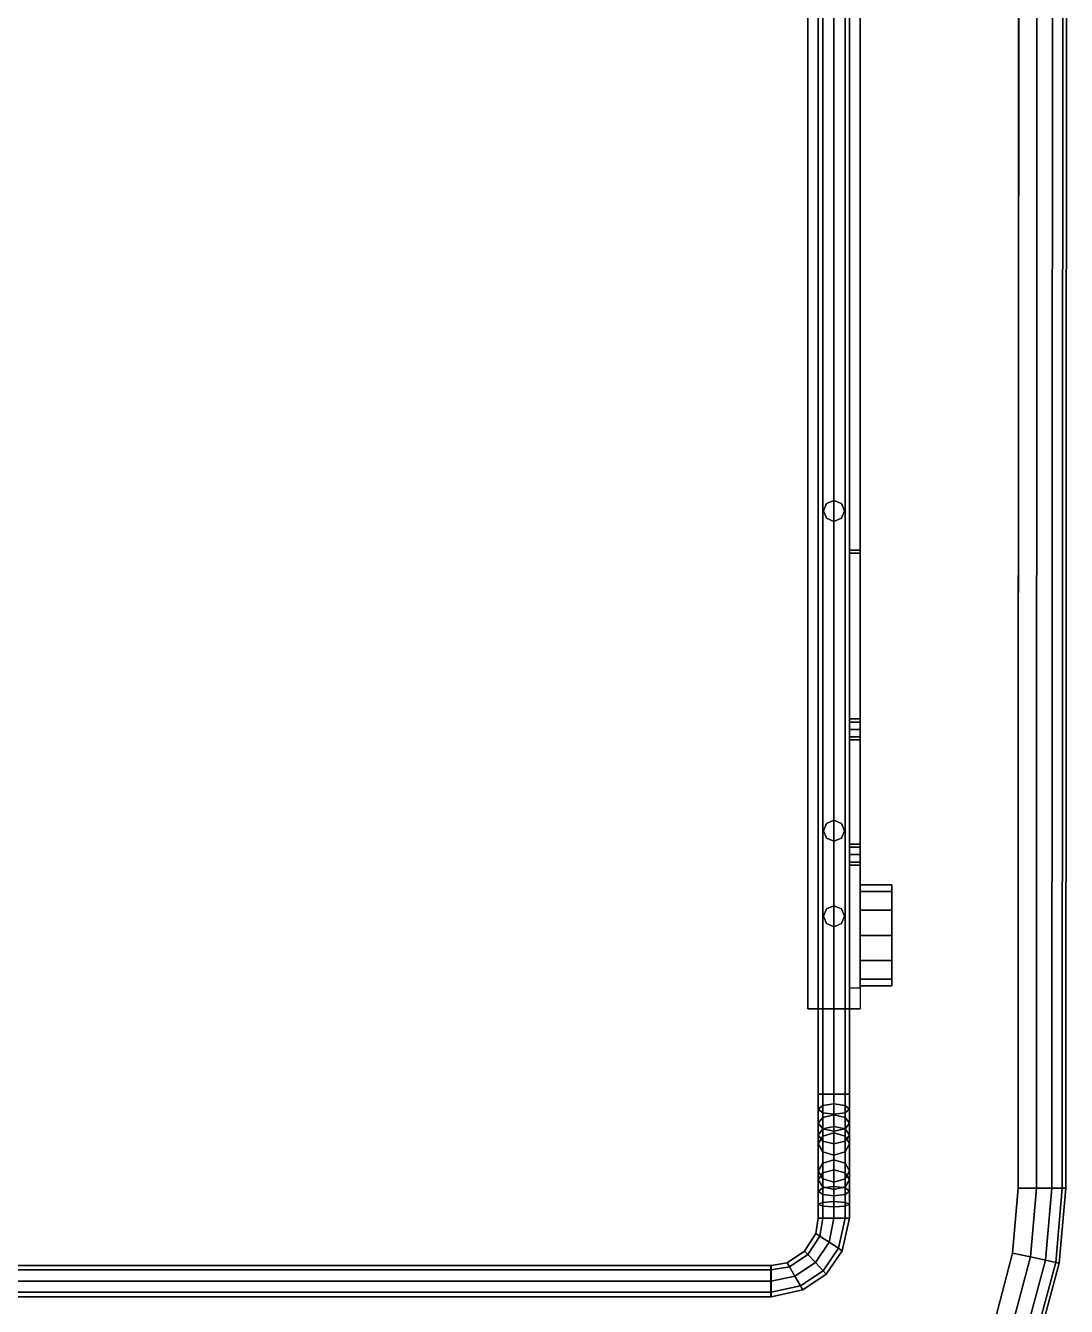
# Model space of a CAD drawing. Extents: x 0 to 341, y -1007 to 0.
# Drawn here: x 170.4 to 335.5, y -836.7 to -633.6 of the extents above; entities that cross this region are included whole.
import ezdxf

# ---------------------------------------------------------------- set-up
doc = ezdxf.new("R2010")
doc.units = 0
doc.layers.add('ACESSORIO_ABERTO', color=253, linetype='CONTINUOUS')
doc.layers.add('TABUA_ABERTO', color=7, linetype='CONTINUOUS')

msp = doc.modelspace()

# ---------------------------------------------------------------- linework, layer by layer
at = {"layer": 'ACESSORIO_ABERTO'}
for points in [[(294.4713, -475.1375, 5), (294.4713, -475.1375, 6.664), (294.4713, -789.535, 6.664), (294.4713, -789.535, 5)], [(301.1273, -475.1375, 21.64), (301.1273, -786.2069, 21.64), (302.7914, -786.2069, 21.64), (302.7914, -475.1375, 21.64)], [(296.1273, -573.5215, 21.42455), (296.1273, -803.0898, 21.42455), (296.8595, -803.0804, 19.65681), (296.8595, -573.512, 19.65681)], [(296.8595, -573.531, 23.1923), (296.8595, -803.0992, 23.1923), (296.1273, -803.0898, 21.42455), (296.1273, -573.5215, 21.42455)], [(296.8595, -573.512, 19.65681), (296.8595, -803.0804, 19.65681), (298.6273, -803.0764, 18.92459), (298.6273, -573.508, 18.92459)], [(298.6273, -573.535, 23.92452), (298.6273, -803.1033, 23.92452), (296.8595, -803.0992, 23.1923), (296.8595, -573.531, 23.1923)], [(298.6273, -573.508, 18.92459), (298.6273, -803.0764, 18.92459), (300.3951, -803.0804, 19.65681), (300.3951, -573.512, 19.65681)], [(300.3951, -573.531, 23.1923), (300.3951, -803.0992, 23.1923), (298.6273, -803.1033, 23.92452), (298.6273, -573.535, 23.92452)], [(300.3951, -573.512, 19.65681), (300.3951, -803.0804, 19.65681), (301.1273, -803.0898, 21.42455), (301.1273, -573.5215, 21.42455)], [(301.1273, -573.5215, 21.42455), (301.1273, -803.0898, 21.42455), (300.3951, -803.0992, 23.1923), (300.3951, -573.531, 23.1923)], [(302.7914, -717.2991, 14.08615), (301.1273, -717.2991, 14.08615), (301.1273, -582.4757, 14.57352), (302.7914, -582.4757, 14.57352)], [(302.7914, -582.4757, 11.24552), (301.1273, -582.4757, 11.24552), (301.1273, -717.2991, 11.7329), (302.7914, -717.2991, 11.7329)], [(298.6313, -708.8992, 6.664), (298.6313, -708.8992, 5), (297.4547, -709.3867, 5), (297.4547, -709.3867, 6.664)], [(299.808, -709.3867, 6.664), (299.808, -709.3867, 5), (298.6313, -708.8992, 5), (298.6313, -708.8992, 6.664)], [(297.4547, -709.3867, 6.664), (297.4547, -709.3867, 5), (296.9673, -710.5633, 5), (296.9673, -710.5633, 6.664)], [(296.9673, -710.5633, 6.664), (296.9673, -710.5633, 5), (297.4547, -711.74, 5), (297.4547, -711.74, 6.664)], [(300.2953, -710.5633, 6.664), (300.2953, -710.5633, 5), (299.808, -709.3867, 5), (299.808, -709.3867, 6.664)], [(299.808, -711.74, 6.664), (299.808, -711.74, 5), (300.2953, -710.5633, 5), (300.2953, -710.5633, 6.664)], [(297.4547, -711.74, 6.664), (297.4547, -711.74, 5), (298.6313, -712.2275, 5), (298.6313, -712.2275, 6.664)], [(298.6313, -712.2275, 6.664), (298.6313, -712.2275, 5), (299.808, -711.74, 5), (299.808, -711.74, 6.664)], [(302.7914, -716.8116, 12.90952), (301.1273, -716.8116, 12.90952), (301.1273, -717.2991, 14.08615), (302.7914, -717.2991, 14.08615)], [(302.7914, -717.2991, 11.7329), (301.1273, -717.2991, 11.7329), (301.1273, -716.8116, 12.90952), (302.7914, -716.8116, 12.90952)], [(302.7914, -743.5681, 12.90952), (301.1273, -743.5681, 12.90952), (301.1273, -744.0555, 14.08615), (302.7914, -744.0555, 14.08615)], [(302.7914, -744.0555, 11.7329), (301.1273, -744.0555, 11.7329), (301.1273, -743.5681, 12.90952), (302.7914, -743.5681, 12.90952)], [(302.7914, -744.0555, 14.08615), (301.1273, -744.0555, 14.08615), (301.1273, -745.2322, 14.57352), (302.7914, -745.2322, 14.57352)], [(302.7914, -745.2322, 11.24552), (301.1273, -745.2322, 11.24552), (301.1273, -744.0555, 11.7329), (302.7914, -744.0555, 11.7329)], [(302.7914, -746.4087, 11.7329), (301.1273, -746.4087, 11.7329), (301.1273, -745.2322, 11.24552), (302.7914, -745.2322, 11.24552)], [(302.7914, -745.2322, 14.57352), (301.1273, -745.2322, 14.57352), (301.1273, -746.4087, 14.08615), (302.7914, -746.4087, 14.08615)], [(302.7914, -746.8961, 12.90952), (301.1273, -746.8961, 12.90952), (301.1273, -746.4087, 11.7329), (302.7914, -746.4087, 11.7329)], [(302.7914, -746.4087, 14.08615), (301.1273, -746.4087, 14.08615), (301.1273, -746.8961, 12.90952), (302.7914, -746.8961, 12.90952)], [(298.6313, -759.6392, 6.664), (298.6313, -759.6392, 5), (297.4547, -760.1266, 5), (297.4547, -760.1266, 6.664)], [(299.808, -760.1266, 6.664), (299.808, -760.1266, 5), (298.6313, -759.6392, 5), (298.6313, -759.6392, 6.664)], [(297.4547, -760.1266, 6.664), (297.4547, -760.1266, 5), (296.9673, -761.3032, 5), (296.9673, -761.3032, 6.664)], [(296.9673, -761.3032, 6.664), (296.9673, -761.3032, 5), (297.4547, -762.4799, 5), (297.4547, -762.4799, 6.664)], [(300.2953, -761.3032, 6.664), (300.2953, -761.3032, 5), (299.808, -760.1266, 5), (299.808, -760.1266, 6.664)], [(299.808, -762.4799, 6.664), (299.808, -762.4799, 5), (300.2953, -761.3032, 5), (300.2953, -761.3032, 6.664)], [(297.4547, -762.4799, 6.664), (297.4547, -762.4799, 5), (298.6313, -762.9673, 5), (298.6313, -762.9673, 6.664)], [(298.6313, -762.9673, 6.664), (298.6313, -762.9673, 5), (299.808, -762.4799, 5), (299.808, -762.4799, 6.664)], [(302.7914, -763.4211, 12.90952), (301.1273, -763.4211, 12.90952), (301.1273, -763.9085, 14.08615), (302.7914, -763.9085, 14.08615)], [(302.7914, -763.9085, 11.7329), (301.1273, -763.9085, 11.7329), (301.1273, -763.4211, 12.90952), (302.7914, -763.4211, 12.90952)], [(302.7914, -763.9085, 14.08615), (301.1273, -763.9085, 14.08615), (301.1273, -765.0851, 14.57352), (302.7914, -765.0851, 14.57352)], [(302.7914, -765.0851, 11.24552), (301.1273, -765.0851, 11.24552), (301.1273, -763.9085, 11.7329), (302.7914, -763.9085, 11.7329)], [(302.7914, -766.2617, 11.7329), (301.1273, -766.2617, 11.7329), (301.1273, -765.0851, 11.24552), (302.7914, -765.0851, 11.24552)], [(302.7914, -765.0851, 14.57352), (301.1273, -765.0851, 14.57352), (301.1273, -766.2617, 14.08615), (302.7914, -766.2617, 14.08615)], [(302.7914, -766.7491, 12.90952), (301.1273, -766.7491, 12.90952), (301.1273, -766.2617, 11.7329), (302.7914, -766.2617, 11.7329)], [(302.7914, -766.2617, 14.08615), (301.1273, -766.2617, 14.08615), (301.1273, -766.7491, 12.90952), (302.7914, -766.7491, 12.90952)], [(302.7914, -770.9587, 22.312), (302.7914, -769.8868, 18.312), (302.7914, -770.9587, 14.312), (302.7914, -770.9587, 22.312)], [(302.7914, -769.8868, 18.312), (307.7914, -769.8868, 18.312), (307.7914, -770.9587, 22.312), (302.7914, -770.9587, 22.312)], [(302.7914, -770.9587, 14.312), (307.7914, -770.9587, 14.312), (307.7914, -769.8868, 18.312), (302.7914, -769.8868, 18.312)], [(302.7914, -770.9587, 22.312), (307.7914, -770.9587, 22.312), (307.7914, -773.8868, 25.2402), (302.7914, -773.8868, 25.2402)], [(302.7914, -773.8868, 11.3838), (307.7914, -773.8868, 11.3838), (307.7914, -770.9587, 14.312), (302.7914, -770.9587, 14.312)], [(307.7914, -770.9587, 22.312), (307.7914, -769.8868, 18.312), (307.7914, -770.9587, 14.312), (307.7914, -770.9587, 22.312)], [(297.4547, -773.6724, 6.664), (297.4547, -773.6724, 5), (296.9673, -774.8489, 5), (296.9673, -774.8489, 6.664)], [(298.6313, -773.1849, 6.664), (298.6313, -773.1849, 5), (297.4547, -773.6724, 5), (297.4547, -773.6724, 6.664)], [(299.808, -773.6724, 6.664), (299.808, -773.6724, 5), (298.6313, -773.1849, 5), (298.6313, -773.1849, 6.664)], [(300.2953, -774.8489, 6.664), (300.2953, -774.8489, 5), (299.808, -773.6724, 5), (299.808, -773.6724, 6.664)], [(302.7914, -773.8868, 25.2402), (307.7914, -773.8868, 25.2402), (307.7914, -777.8868, 26.312), (302.7914, -777.8868, 26.312)], [(302.7914, -777.8868, 10.312), (307.7914, -777.8868, 10.312), (307.7914, -773.8868, 11.3838), (302.7914, -773.8868, 11.3838)], [(307.7914, -774.423, 20.312), (307.7914, -773.8868, 18.312), (307.7914, -774.423, 16.312), (307.7914, -774.423, 20.312)], [(296.9673, -774.8489, 6.664), (296.9673, -774.8489, 5), (297.4547, -776.0256, 5), (297.4547, -776.0256, 6.664)], [(299.808, -776.0256, 6.664), (299.808, -776.0256, 5), (300.2953, -774.8489, 5), (300.2953, -774.8489, 6.664)], [(297.4547, -776.0256, 6.664), (297.4547, -776.0256, 5), (298.6313, -776.5129, 5), (298.6313, -776.5129, 6.664)], [(298.6313, -776.5129, 6.664), (298.6313, -776.5129, 5), (299.808, -776.0256, 5), (299.808, -776.0256, 6.664)], [(302.7914, -781.8868, 11.3838), (307.7914, -781.8868, 11.3838), (307.7914, -777.8868, 10.312), (302.7914, -777.8868, 10.312)], [(302.7914, -777.8868, 26.312), (307.7914, -777.8868, 26.312), (307.7914, -781.8868, 25.2402), (302.7914, -781.8868, 25.2402)], [(302.7914, -784.8151, 14.312), (307.7914, -784.8151, 14.312), (307.7914, -781.8868, 11.3838), (302.7914, -781.8868, 11.3838)], [(302.7914, -781.8868, 25.2402), (307.7914, -781.8868, 25.2402), (307.7914, -784.8151, 22.312), (302.7914, -784.8151, 22.312)], [(302.7914, -785.8868, 18.312), (307.7914, -785.8868, 18.312), (307.7914, -784.8151, 14.312), (302.7914, -784.8151, 14.312)], [(302.7914, -784.8151, 22.312), (307.7914, -784.8151, 22.312), (307.7914, -785.8868, 18.312), (302.7914, -785.8868, 18.312)], [(302.7914, -789.535, 5), (294.4713, -789.535, 5), (294.4713, -789.535, 6.664), (302.7914, -789.535, 6.664)], [(296.1273, -803.0898, 21.42455), (296.1273, -805.4504, 21.59209), (296.8595, -806.033, 19.92306), (296.8595, -803.0804, 19.65681)], [(296.8595, -803.0992, 23.1923), (296.8595, -804.8679, 23.26112), (296.1273, -805.4504, 21.59209), (296.1273, -803.0898, 21.42455)], [(296.8595, -803.0804, 19.65681), (296.8595, -806.033, 19.92306), (298.6273, -806.2745, 19.23173), (298.6273, -803.0764, 18.92459)], [(298.6273, -803.1033, 23.92452), (298.6273, -804.6265, 23.95245), (296.8595, -804.8679, 23.26112), (296.8595, -803.0992, 23.1923)], [(298.6273, -803.0764, 18.92459), (298.6273, -806.2745, 19.23173), (300.3951, -806.033, 19.92306), (300.3951, -803.0804, 19.65681)], [(300.3951, -803.0992, 23.1923), (300.3951, -804.8679, 23.26112), (298.6273, -804.6265, 23.95245), (298.6273, -803.1033, 23.92452)], [(300.3951, -803.0804, 19.65681), (300.3951, -806.033, 19.92306), (301.1273, -805.4504, 21.59209), (301.1273, -803.0898, 21.42455)], [(301.1273, -803.0898, 21.42455), (301.1273, -805.4504, 21.59209), (300.3951, -804.8679, 23.26112), (300.3951, -803.0992, 23.1923)], [(296.8595, -804.8679, 23.26112), (296.8595, -806.7554, 23.93419), (296.1273, -807.6675, 22.41987), (296.1273, -805.4504, 21.59209)], [(296.1273, -805.4504, 21.59209), (296.1273, -807.6675, 22.41987), (296.8595, -808.5795, 20.90556), (296.8595, -806.033, 19.92306)], [(298.6273, -804.6265, 23.95245), (298.6273, -806.3776, 24.56144), (296.8595, -806.7554, 23.93419), (296.8595, -804.8679, 23.26112)], [(296.8595, -806.033, 19.92306), (296.8595, -808.5795, 20.90556), (298.6273, -808.9573, 20.27831), (298.6273, -806.2745, 19.23173)], [(298.6273, -806.3776, 24.56144), (298.6273, -808.1816, 25.92594), (296.8595, -808.5854, 25.31511), (296.8595, -806.7554, 23.93419)], [(300.3951, -804.8679, 23.26112), (300.3951, -806.7554, 23.93419), (298.6273, -806.3776, 24.56144), (298.6273, -804.6265, 23.95245)], [(298.6273, -806.2745, 19.23173), (298.6273, -808.9573, 20.27831), (300.3951, -808.5795, 20.90556), (300.3951, -806.033, 19.92306)], [(300.3951, -806.7554, 23.93419), (300.3951, -808.5854, 25.31511), (298.6273, -808.1816, 25.92594), (298.6273, -806.3776, 24.56144)], [(301.1273, -805.4504, 21.59209), (301.1273, -807.6675, 22.41987), (300.3951, -806.7554, 23.93419), (300.3951, -804.8679, 23.26112)], [(300.3951, -806.033, 19.92306), (300.3951, -808.5795, 20.90556), (301.1273, -807.6675, 22.41987), (301.1273, -805.4504, 21.59209)], [(296.8595, -806.7554, 23.93419), (296.8595, -808.5854, 25.31511), (296.1273, -809.5602, 23.84043), (296.1273, -807.6675, 22.41987)], [(296.1273, -807.6675, 22.41987), (296.1273, -809.5602, 23.84043), (296.8595, -810.535, 22.36575), (296.8595, -808.5795, 20.90556)], [(298.6273, -808.1816, 25.92594), (298.6273, -809.208, 27.50713), (296.8595, -809.7253, 26.98895), (296.8595, -808.5854, 25.31511)], [(300.3951, -808.5854, 25.31511), (300.3951, -809.7253, 26.98895), (298.6273, -809.208, 27.50713), (298.6273, -808.1816, 25.92594)], [(301.1273, -807.6675, 22.41987), (301.1273, -809.5602, 23.84043), (300.3951, -808.5854, 25.31511), (300.3951, -806.7554, 23.93419)], [(300.3951, -808.5795, 20.90556), (300.3951, -810.535, 22.36575), (301.1273, -809.5602, 23.84043), (301.1273, -807.6675, 22.41987)], [(296.8595, -808.5854, 25.31511), (296.8595, -809.7253, 26.98895), (296.1273, -810.9742, 25.73795), (296.1273, -809.5602, 23.84043)], [(296.1273, -809.5602, 23.84043), (296.1273, -810.9742, 25.73795), (296.8595, -812.2233, 24.48695), (296.8595, -810.535, 22.36575)], [(296.8595, -809.7253, 26.98895), (296.8595, -814.0021, 34.7862), (296.1273, -815.251, 33.5352), (296.1273, -810.9742, 25.73795)], [(296.8595, -808.5795, 20.90556), (296.8595, -810.535, 22.36575), (298.6273, -810.9388, 21.75491), (298.6273, -808.9573, 20.27831)], [(298.6273, -809.208, 27.50713), (298.6273, -813.4847, 35.30438), (296.8595, -814.0021, 34.7862), (296.8595, -809.7253, 26.98895)], [(298.6273, -808.9573, 20.27831), (298.6273, -810.9388, 21.75491), (300.3951, -810.535, 22.36575), (300.3951, -808.5795, 20.90556)], [(300.3951, -809.7253, 26.98895), (300.3951, -814.0021, 34.7862), (298.6273, -813.4847, 35.30438), (298.6273, -809.208, 27.50713)], [(301.1273, -809.5602, 23.84043), (301.1273, -810.9742, 25.73795), (300.3951, -809.7253, 26.98895), (300.3951, -808.5854, 25.31511)], [(300.3951, -810.535, 22.36575), (300.3951, -812.2233, 24.48695), (301.1273, -810.9742, 25.73795), (301.1273, -809.5602, 23.84043)], [(301.1273, -810.9742, 25.73795), (301.1273, -815.251, 33.5352), (300.3951, -814.0021, 34.7862), (300.3951, -809.7253, 26.98895)], [(296.1273, -810.9742, 25.73795), (296.1273, -815.251, 33.5352), (296.8595, -816.5002, 32.2842), (296.8595, -812.2233, 24.48695)], [(296.8595, -810.535, 22.36575), (296.8595, -812.2233, 24.48695), (298.6273, -812.7407, 23.96877), (298.6273, -810.9388, 21.75491)], [(296.8595, -812.2233, 24.48695), (296.8595, -816.5002, 32.2842), (298.6273, -817.0175, 31.76602), (298.6273, -812.7407, 23.96877)], [(298.6273, -810.9388, 21.75491), (298.6273, -812.7407, 23.96877), (300.3951, -812.2233, 24.48695), (300.3951, -810.535, 22.36575)], [(298.6273, -812.7407, 23.96877), (298.6273, -817.0175, 31.76602), (300.3951, -816.5002, 32.2842), (300.3951, -812.2233, 24.48695)], [(300.3951, -812.2233, 24.48695), (300.3951, -816.5002, 32.2842), (301.1273, -815.251, 33.5352), (301.1273, -810.9742, 25.73795)], [(296.8595, -814.0021, 34.7862), (296.8595, -815.5378, 36.62389), (296.1273, -816.6495, 35.24968), (296.1273, -815.251, 33.5352)], [(298.6273, -813.4847, 35.30438), (298.6273, -815.0772, 37.19311), (296.8595, -815.5378, 36.62389), (296.8595, -814.0021, 34.7862)], [(300.3951, -814.0021, 34.7862), (300.3951, -815.5378, 36.62389), (298.6273, -815.0772, 37.19311), (298.6273, -813.4847, 35.30438)], [(301.1273, -815.251, 33.5352), (301.1273, -816.6495, 35.24968), (300.3951, -815.5378, 36.62389), (300.3951, -814.0021, 34.7862)], [(296.1273, -815.251, 33.5352), (296.1273, -816.6495, 35.24968), (296.8595, -817.7618, 33.87548), (296.8595, -816.5002, 32.2842)], [(296.8595, -815.5378, 36.62389), (296.8595, -817.9175, 38.22194), (296.1273, -818.4499, 36.53627), (296.1273, -816.6495, 35.24968)], [(298.6273, -815.0772, 37.19311), (298.6273, -817.6967, 38.92017), (296.8595, -817.9175, 38.22194), (296.8595, -815.5378, 36.62389)], [(296.8595, -816.5002, 32.2842), (296.8595, -817.7618, 33.87548), (298.6273, -818.2225, 33.30626), (298.6273, -817.0175, 31.76602)], [(300.3951, -815.5378, 36.62389), (300.3951, -817.9175, 38.22194), (298.6273, -817.6967, 38.92017), (298.6273, -815.0772, 37.19311)], [(298.6273, -817.0175, 31.76602), (298.6273, -818.2225, 33.30626), (300.3951, -817.7618, 33.87548), (300.3951, -816.5002, 32.2842)], [(300.3951, -816.5002, 32.2842), (300.3951, -817.7618, 33.87548), (301.1273, -816.6495, 35.24968), (301.1273, -815.251, 33.5352)], [(301.1273, -816.6495, 35.24968), (301.1273, -818.4499, 36.53627), (300.3951, -817.9175, 38.22194), (300.3951, -815.5378, 36.62389)], [(296.1273, -816.6495, 35.24968), (296.1273, -818.4499, 36.53627), (296.8595, -818.9825, 34.85061), (296.8595, -817.7618, 33.87548)], [(296.8595, -817.9175, 38.22194), (296.8595, -820.2339, 39.04813), (296.1273, -820.5248, 37.30449), (296.1273, -818.4499, 36.53627)], [(296.1273, -818.4499, 36.53627), (296.1273, -820.5248, 37.30449), (296.8595, -820.816, 35.56085), (296.8595, -818.9825, 34.85061)], [(298.6273, -817.6967, 38.92017), (298.6273, -820.1133, 39.77037), (296.8595, -820.2339, 39.04813), (296.8595, -817.9175, 38.22194)], [(296.8595, -817.7618, 33.87548), (296.8595, -818.9825, 34.85061), (298.6273, -819.2029, 34.15238), (298.6273, -818.2225, 33.30626)], [(300.3951, -817.9175, 38.22194), (300.3951, -820.2339, 39.04813), (298.6273, -820.1133, 39.77037), (298.6273, -817.6967, 38.92017)], [(298.6273, -818.2225, 33.30626), (298.6273, -819.2029, 34.15238), (300.3951, -818.9825, 34.85061), (300.3951, -817.7618, 33.87548)], [(300.3951, -817.7618, 33.87548), (300.3951, -818.9825, 34.85061), (301.1273, -818.4499, 36.53627), (301.1273, -816.6495, 35.24968)], [(301.1273, -818.4499, 36.53627), (301.1273, -820.5248, 37.30449), (300.3951, -820.2339, 39.04813), (300.3951, -817.9175, 38.22194)], [(300.3951, -818.9825, 34.85061), (300.3951, -820.816, 35.56085), (301.1273, -820.5248, 37.30449), (301.1273, -818.4499, 36.53627)], [(296.8595, -820.2339, 39.04813), (296.8595, -822.7289, 39.26809), (296.1273, -822.7289, 37.50032), (296.1273, -820.5248, 37.30449)], [(296.1273, -820.5248, 37.30449), (296.1273, -822.7289, 37.50032), (296.8595, -822.7289, 35.73255), (296.8595, -820.816, 35.56085)], [(296.8595, -818.9825, 34.85061), (296.8595, -820.816, 35.56085), (298.6273, -820.9365, 34.83861), (298.6273, -819.2029, 34.15238)], [(298.6273, -820.1133, 39.77037), (298.6273, -822.7289, 40.00032), (296.8595, -822.7289, 39.26809), (296.8595, -820.2339, 39.04813)], [(298.6273, -819.2029, 34.15238), (298.6273, -820.9365, 34.83861), (300.3951, -820.816, 35.56085), (300.3951, -818.9825, 34.85061)], [(300.3951, -820.2339, 39.04813), (300.3951, -822.7289, 39.26809), (298.6273, -822.7289, 40.00032), (298.6273, -820.1133, 39.77037)], [(301.1273, -820.5248, 37.30449), (301.1273, -822.7289, 37.50032), (300.3951, -822.7289, 39.26809), (300.3951, -820.2339, 39.04813)], [(300.3951, -820.816, 35.56085), (300.3951, -822.7289, 35.73255), (301.1273, -822.7289, 37.50032), (301.1273, -820.5248, 37.30449)], [(296.8595, -820.816, 35.56085), (296.8595, -822.7289, 35.73255), (298.6273, -822.7289, 35.00032), (298.6273, -820.9365, 34.83861)], [(298.6273, -820.9365, 34.83861), (298.6273, -822.7289, 35.00032), (300.3951, -822.7289, 35.73255), (300.3951, -820.816, 35.56085)], [(296.8595, -822.7289, 39.26809), (296.3884, -825.5854, 39.26809), (295.7765, -825.1834, 37.50032), (296.1273, -822.7289, 37.50032)], [(296.1273, -822.7289, 37.50032), (295.7765, -825.1834, 37.50032), (296.3884, -825.5854, 35.73255), (296.8595, -822.7289, 35.73255)], [(298.6273, -822.7289, 40.00032), (297.8661, -826.5555, 40.00032), (296.3884, -825.5854, 39.26809), (296.8595, -822.7289, 39.26809)], [(296.8595, -822.7289, 35.73255), (296.3884, -825.5854, 35.73255), (297.8661, -826.5555, 35.00032), (298.6273, -822.7289, 35.00032)], [(300.3951, -822.7289, 39.26809), (299.3438, -827.5259, 39.26809), (297.8661, -826.5555, 40.00032), (298.6273, -822.7289, 40.00032)], [(298.6273, -822.7289, 35.00032), (297.8661, -826.5555, 35.00032), (299.3438, -827.5259, 35.73255), (300.3951, -822.7289, 35.73255)], [(301.1273, -822.7289, 37.50032), (299.9558, -827.928, 37.50032), (299.3438, -827.5259, 39.26809), (300.3951, -822.7289, 39.26809)], [(300.3951, -822.7289, 35.73255), (299.3438, -827.5259, 35.73255), (299.9558, -827.928, 37.50032), (301.1273, -822.7289, 37.50032)], [(296.3884, -825.5854, 39.26809), (294.4862, -828.5132, 39.26809), (293.9841, -827.9802, 37.50032), (295.7765, -825.1834, 37.50032)], [(295.7765, -825.1834, 37.50032), (293.9841, -827.9802, 37.50032), (294.4862, -828.5132, 35.73255), (296.3884, -825.5854, 35.73255)], [(297.8661, -826.5555, 40.00032), (295.6984, -829.7999, 40.00032), (294.4862, -828.5132, 39.26809), (296.3884, -825.5854, 39.26809)], [(296.3884, -825.5854, 35.73255), (294.4862, -828.5132, 35.73255), (295.6984, -829.7999, 35.00032), (297.8661, -826.5555, 35.00032)], [(299.3438, -827.5259, 39.26809), (296.9105, -831.0866, 39.26809), (295.6984, -829.7999, 40.00032), (297.8661, -826.5555, 40.00032)], [(297.8661, -826.5555, 35.00032), (295.6984, -829.7999, 35.00032), (296.9105, -831.0866, 35.73255), (299.3438, -827.5259, 35.73255)], [(291.5682, -830.4377, 39.26809), (294.4862, -828.5132, 39.26809), (293.9841, -827.9802, 37.50032), (291.2014, -829.8041, 37.50032)], [(291.2014, -829.8041, 37.50032), (293.9841, -827.9802, 37.50032), (294.4862, -828.5132, 35.73255), (291.5682, -830.4377, 35.73255)], [(292.4541, -831.9677, 40.00032), (295.6984, -829.7999, 40.00032), (294.4862, -828.5132, 39.26809), (291.5682, -830.4377, 39.26809)], [(291.5682, -830.4377, 35.73255), (294.4862, -828.5132, 35.73255), (295.6984, -829.7999, 35.00032), (292.4541, -831.9677, 35.00032)], [(299.9558, -827.928, 37.50032), (297.4127, -831.6196, 37.50032), (296.9105, -831.0866, 39.26809), (299.3438, -827.5259, 39.26809)], [(299.3438, -827.5259, 35.73255), (296.9105, -831.0866, 35.73255), (297.4127, -831.6196, 37.50032), (299.9558, -827.928, 37.50032)], [(288.6273, -830.9611, 39.26809), (52.12942, -830.9611, 39.26809), (52.12942, -830.2289, 37.50032), (288.6273, -830.2289, 37.50032)], [(288.6273, -830.2289, 37.50032), (52.12942, -830.2289, 37.50032), (52.12942, -830.9611, 35.73255), (288.6273, -830.9611, 35.73255)], [(291.5682, -830.4377, 39.26809), (288.6619, -830.9611, 39.26809), (288.6619, -830.2289, 37.50032), (291.2014, -829.8041, 37.50032)], [(291.2014, -829.8041, 37.50032), (288.6619, -830.2289, 37.50032), (288.6619, -830.9611, 35.73255), (291.5682, -830.4377, 35.73255)], [(292.4541, -831.9677, 40.00032), (288.6619, -832.7289, 40.00032), (288.6619, -830.9611, 39.26809), (291.5682, -830.4377, 39.26809)], [(291.5682, -830.4377, 35.73255), (288.6619, -830.9611, 35.73255), (288.6619, -832.7289, 35.00032), (292.4541, -831.9677, 35.00032)], [(293.34, -833.4977, 39.26809), (296.9105, -831.0866, 39.26809), (295.6984, -829.7999, 40.00032), (292.4541, -831.9677, 40.00032)], [(292.4541, -831.9677, 35.00032), (295.6984, -829.7999, 35.00032), (296.9105, -831.0866, 35.73255), (293.34, -833.4977, 35.73255)], [(288.6273, -832.7289, 40.00032), (52.12942, -832.7289, 40.00032), (52.12942, -830.9611, 39.26809), (288.6273, -830.9611, 39.26809)], [(288.6273, -830.9611, 35.73255), (52.12942, -830.9611, 35.73255), (52.12942, -832.7289, 35.00032), (288.6273, -832.7289, 35.00032)], [(288.6273, -834.4966, 39.26809), (52.12942, -834.4966, 39.26809), (52.12942, -832.7289, 40.00032), (288.6273, -832.7289, 40.00032)], [(288.6273, -832.7289, 35.00032), (52.12942, -832.7289, 35.00032), (52.12942, -834.4966, 35.73255), (288.6273, -834.4966, 35.73255)], [(293.34, -833.4977, 39.26809), (288.6619, -834.4966, 39.26809), (288.6619, -832.7289, 40.00032), (292.4541, -831.9677, 40.00032)], [(292.4541, -831.9677, 35.00032), (288.6619, -832.7289, 35.00032), (288.6619, -834.4966, 35.73255), (293.34, -833.4977, 35.73255)], [(293.707, -834.131, 37.50032), (297.4127, -831.6196, 37.50032), (296.9105, -831.0866, 39.26809), (293.34, -833.4977, 39.26809)], [(293.34, -833.4977, 35.73255), (296.9105, -831.0866, 35.73255), (297.4127, -831.6196, 37.50032), (293.707, -834.131, 37.50032)], [(288.6273, -835.2289, 37.50032), (52.12942, -835.2289, 37.50032), (52.12942, -834.4966, 39.26809), (288.6273, -834.4966, 39.26809)], [(288.6273, -834.4966, 35.73255), (52.12942, -834.4966, 35.73255), (52.12942, -835.2289, 37.50032), (288.6273, -835.2289, 37.50032)], [(293.707, -834.131, 37.50032), (288.6619, -835.2289, 37.50032), (288.6619, -834.4966, 39.26809), (293.34, -833.4977, 39.26809)], [(293.34, -833.4977, 35.73255), (288.6619, -834.4966, 35.73255), (288.6619, -835.2289, 37.50032), (293.707, -834.131, 37.50032)]]:
    msp.add_3dface(points, dxfattribs=at)
for points, invisible_edges in [([(294.4713, -708.8992, 6.664), (301.1273, -708.8992, 6.664), (301.1273, -518.3812, 6.664), (294.4713, -518.3812, 6.664)], 5), ([(294.4713, -708.8992, 5), (302.7914, -708.8992, 5), (302.7914, -518.3812, 5), (294.4713, -518.3812, 5)], 5), ([(301.1273, -716.8116, 21.64), (301.1273, -716.8116, 6.664), (301.1273, -550.8736, 6.664), (301.1273, -550.8736, 21.64)], 5), ([(302.7914, -550.8736, 21.64), (302.7914, -550.8736, 5), (302.7914, -716.8116, 5), (302.7914, -716.8116, 21.64)], 5), ([(301.1273, -582.4757, 21.64), (301.1273, -582.4757, 14.57352), (301.1273, -717.2991, 14.08615), (301.1273, -717.2991, 21.64)], 5), ([(301.1273, -717.2991, 6.664), (301.1273, -717.2991, 11.7329), (301.1273, -582.4757, 11.24552), (301.1273, -582.4757, 6.664)], 5), ([(302.7914, -717.2991, 21.64), (302.7914, -717.2991, 14.08615), (302.7914, -582.4757, 14.57352), (302.7914, -582.4757, 21.64)], 5), ([(302.7914, -717.2991, 5), (302.7914, -717.2991, 11.7329), (302.7914, -582.4757, 11.24552), (302.7914, -582.4757, 5)], 5), ([(301.1273, -743.5681, 21.64), (301.1273, -743.5681, 6.664), (301.1273, -584.1396, 6.664), (301.1273, -584.1396, 21.64)], 5), ([(302.7914, -584.1396, 21.64), (302.7914, -584.1396, 5), (302.7914, -743.5681, 5), (302.7914, -743.5681, 21.64)], 5), ([(294.4713, -709.3867, 5), (297.4547, -709.3867, 5), (298.6313, -708.8992, 5), (294.4713, -708.8992, 5)], 7), ([(294.4713, -709.3867, 6.664), (297.4547, -709.3867, 6.664), (298.6313, -708.8992, 6.664), (294.4713, -708.8992, 6.664)], 5), ([(302.7914, -709.3867, 5), (299.808, -709.3867, 5), (298.6313, -708.8992, 5), (302.7914, -708.8992, 5)], 7), ([(301.1273, -709.3867, 6.664), (299.808, -709.3867, 6.664), (298.6313, -708.8992, 6.664), (301.1273, -708.8992, 6.664)], 5), ([(294.4713, -709.3867, 5), (297.4547, -709.3867, 5), (296.9673, -710.5633, 5), (294.4713, -710.5633, 5)], 5), ([(294.4713, -709.3867, 6.664), (297.4547, -709.3867, 6.664), (296.9673, -710.5633, 6.664), (294.4713, -710.5633, 6.664)], 5), ([(294.4713, -710.5633, 5), (296.9673, -710.5633, 5), (297.4547, -711.74, 5), (294.4713, -711.74, 5)], 5), ([(294.4713, -710.5633, 6.664), (296.9673, -710.5633, 6.664), (297.4547, -711.74, 6.664), (294.4713, -711.74, 6.664)], 5), ([(302.7914, -710.5633, 5), (300.2953, -710.5633, 5), (299.808, -709.3867, 5), (302.7914, -709.3867, 5)], 5), ([(301.1273, -710.5633, 6.664), (300.2953, -710.5633, 6.664), (299.808, -709.3867, 6.664), (301.1273, -709.3867, 6.664)], 5), ([(302.7914, -710.5633, 5), (300.2953, -710.5633, 5), (299.808, -711.74, 5), (302.7914, -711.74, 5)], 5), ([(301.1273, -710.5633, 6.664), (300.2953, -710.5633, 6.664), (299.808, -711.74, 6.664), (301.1273, -711.74, 6.664)], 5), ([(294.4713, -711.74, 5), (297.4547, -711.74, 5), (298.6313, -712.2275, 5), (294.4713, -712.2275, 5)], 7), ([(294.4713, -711.74, 6.664), (297.4547, -711.74, 6.664), (298.6313, -712.2275, 6.664), (294.4713, -712.2275, 6.664)], 5), ([(294.4713, -759.6392, 6.664), (301.1273, -759.6392, 6.664), (301.1273, -712.2275, 6.664), (294.4713, -712.2275, 6.664)], 5), ([(294.4713, -759.6392, 5), (302.7914, -759.6392, 5), (302.7914, -712.2275, 5), (294.4713, -712.2275, 5)], 5), ([(302.7914, -711.74, 5), (299.808, -711.74, 5), (298.6313, -712.2275, 5), (302.7914, -712.2275, 5)], 7), ([(301.1273, -711.74, 6.664), (299.808, -711.74, 6.664), (298.6313, -712.2275, 6.664), (301.1273, -712.2275, 6.664)], 5), ([(301.1273, -717.2991, 21.64), (301.1273, -717.2991, 14.08615), (301.1273, -716.8116, 12.90952), (301.1273, -716.8116, 21.64)], 5), ([(301.1273, -717.2991, 6.664), (301.1273, -717.2991, 11.7329), (301.1273, -716.8116, 12.90952), (301.1273, -716.8116, 6.664)], 5), ([(302.7914, -717.2991, 21.64), (302.7914, -717.2991, 14.08615), (302.7914, -716.8116, 12.90952), (302.7914, -716.8116, 21.64)], 5), ([(302.7914, -717.2991, 5), (302.7914, -717.2991, 11.7329), (302.7914, -716.8116, 12.90952), (302.7914, -716.8116, 5)], 5), ([(301.1273, -744.0555, 21.64), (301.1273, -744.0555, 14.08615), (301.1273, -743.5681, 12.90952), (301.1273, -743.5681, 21.64)], 5), ([(301.1273, -744.0555, 6.664), (301.1273, -744.0555, 11.7329), (301.1273, -743.5681, 12.90952), (301.1273, -743.5681, 6.664)], 5), ([(301.1273, -745.2322, 21.64), (301.1273, -745.2322, 14.57352), (301.1273, -744.0555, 14.08615), (301.1273, -744.0555, 21.64)], 5), ([(301.1273, -744.0555, 6.664), (301.1273, -744.0555, 11.7329), (301.1273, -745.2322, 11.24552), (301.1273, -745.2322, 6.664)], 5), ([(301.1273, -745.2322, 21.64), (301.1273, -745.2322, 14.57352), (301.1273, -746.4087, 14.08615), (301.1273, -746.4087, 21.64)], 5), ([(301.1273, -745.2322, 6.664), (301.1273, -745.2322, 11.24552), (301.1273, -746.4087, 11.7329), (301.1273, -746.4087, 6.664)], 5), ([(302.7914, -744.0555, 21.64), (302.7914, -744.0555, 14.08615), (302.7914, -743.5681, 12.90952), (302.7914, -743.5681, 21.64)], 5), ([(302.7914, -744.0555, 5), (302.7914, -744.0555, 11.7329), (302.7914, -743.5681, 12.90952), (302.7914, -743.5681, 5)], 5), ([(302.7914, -744.0555, 21.64), (302.7914, -744.0555, 14.08615), (302.7914, -745.2322, 14.57352), (302.7914, -745.2322, 21.64)], 5), ([(302.7914, -744.0555, 5), (302.7914, -744.0555, 11.7329), (302.7914, -745.2322, 11.24552), (302.7914, -745.2322, 5)], 5), ([(302.7914, -745.2322, 21.64), (302.7914, -745.2322, 14.57352), (302.7914, -746.4087, 14.08615), (302.7914, -746.4087, 21.64)], 5), ([(302.7914, -745.2322, 5), (302.7914, -745.2322, 11.24552), (302.7914, -746.4087, 11.7329), (302.7914, -746.4087, 5)], 5), ([(301.1273, -746.4087, 21.64), (301.1273, -746.4087, 14.08615), (301.1273, -746.8961, 12.90952), (301.1273, -746.8961, 21.64)], 5), ([(301.1273, -746.4087, 6.664), (301.1273, -746.4087, 11.7329), (301.1273, -746.8961, 12.90952), (301.1273, -746.8961, 6.664)], 5), ([(301.1273, -763.4211, 21.64), (301.1273, -763.4211, 6.664), (301.1273, -746.8961, 6.664), (301.1273, -746.8961, 21.64)], 5), ([(302.7914, -746.4087, 21.64), (302.7914, -746.4087, 14.08615), (302.7914, -746.8961, 12.90952), (302.7914, -746.8961, 21.64)], 5), ([(302.7914, -746.4087, 5), (302.7914, -746.4087, 11.7329), (302.7914, -746.8961, 12.90952), (302.7914, -746.8961, 5)], 7), ([(302.7914, -746.8961, 21.64), (302.7914, -746.8961, 5), (302.7914, -763.4211, 5), (302.7914, -763.4211, 21.64)], 5), ([(294.4713, -760.1266, 5), (297.4547, -760.1266, 5), (298.6313, -759.6392, 5), (294.4713, -759.6392, 5)], 7), ([(294.4713, -760.1266, 6.664), (297.4547, -760.1266, 6.664), (298.6313, -759.6392, 6.664), (294.4713, -759.6392, 6.664)], 5), ([(302.7914, -760.1266, 5), (299.808, -760.1266, 5), (298.6313, -759.6392, 5), (302.7914, -759.6392, 5)], 7), ([(301.1273, -760.1266, 6.664), (299.808, -760.1266, 6.664), (298.6313, -759.6392, 6.664), (301.1273, -759.6392, 6.664)], 5), ([(294.4713, -760.1266, 5), (297.4547, -760.1266, 5), (296.9673, -761.3032, 5), (294.4713, -761.3032, 5)], 5), ([(294.4713, -760.1266, 6.664), (297.4547, -760.1266, 6.664), (296.9673, -761.3032, 6.664), (294.4713, -761.3032, 6.664)], 5), ([(294.4713, -761.3032, 5), (296.9673, -761.3032, 5), (297.4547, -762.4799, 5), (294.4713, -762.4799, 5)], 5), ([(294.4713, -761.3032, 6.664), (296.9673, -761.3032, 6.664), (297.4547, -762.4799, 6.664), (294.4713, -762.4799, 6.664)], 5), ([(302.7914, -761.3032, 5), (300.2953, -761.3032, 5), (299.808, -760.1266, 5), (302.7914, -760.1266, 5)], 5), ([(301.1273, -761.3032, 6.664), (300.2953, -761.3032, 6.664), (299.808, -760.1266, 6.664), (301.1273, -760.1266, 6.664)], 5), ([(302.7914, -761.3032, 5), (300.2953, -761.3032, 5), (299.808, -762.4799, 5), (302.7914, -762.4799, 5)], 5), ([(301.1273, -761.3032, 6.664), (300.2953, -761.3032, 6.664), (299.808, -762.4799, 6.664), (301.1273, -762.4799, 6.664)], 5), ([(294.4713, -762.4799, 5), (297.4547, -762.4799, 5), (298.6313, -762.9673, 5), (294.4713, -762.9673, 5)], 7), ([(294.4713, -762.4799, 6.664), (297.4547, -762.4799, 6.664), (298.6313, -762.9673, 6.664), (294.4713, -762.9673, 6.664)], 5), ([(294.4713, -773.1849, 6.664), (301.1273, -773.1849, 6.664), (301.1273, -762.9673, 6.664), (294.4713, -762.9673, 6.664)], 5), ([(294.4713, -773.1849, 5), (302.7914, -773.1849, 5), (302.7914, -762.9673, 5), (294.4713, -762.9673, 5)], 5), ([(302.7914, -762.4799, 5), (299.808, -762.4799, 5), (298.6313, -762.9673, 5), (302.7914, -762.9673, 5)], 7), ([(301.1273, -762.4799, 6.664), (299.808, -762.4799, 6.664), (298.6313, -762.9673, 6.664), (301.1273, -762.9673, 6.664)], 5), ([(301.1273, -763.9085, 6.664), (301.1273, -763.9085, 11.7329), (301.1273, -763.4211, 12.90952), (301.1273, -763.4211, 6.664)], 5), ([(301.1273, -763.9085, 21.64), (301.1273, -763.9085, 14.08615), (301.1273, -763.4211, 12.90952), (301.1273, -763.4211, 21.64)], 5), ([(302.7914, -763.9085, 5), (302.7914, -763.9085, 11.7329), (302.7914, -763.4211, 12.90952), (302.7914, -763.4211, 5)], 5), ([(302.7914, -763.9085, 21.64), (302.7914, -763.9085, 14.08615), (302.7914, -763.4211, 12.90952), (302.7914, -763.4211, 21.64)], 5), ([(301.1273, -763.9085, 6.664), (301.1273, -763.9085, 11.7329), (301.1273, -765.0851, 11.24552), (301.1273, -765.0851, 6.664)], 5), ([(301.1273, -765.0851, 21.64), (301.1273, -765.0851, 14.57352), (301.1273, -763.9085, 14.08615), (301.1273, -763.9085, 21.64)], 5), ([(301.1273, -765.0851, 6.664), (301.1273, -765.0851, 11.24552), (301.1273, -766.2617, 11.7329), (301.1273, -766.2617, 6.664)], 5), ([(301.1273, -765.0851, 21.64), (301.1273, -765.0851, 14.57352), (301.1273, -766.2617, 14.08615), (301.1273, -766.2617, 21.64)], 5), ([(302.7914, -763.9085, 5), (302.7914, -763.9085, 11.7329), (302.7914, -765.0851, 11.24552), (302.7914, -765.0851, 5)], 5), ([(302.7914, -763.9085, 21.64), (302.7914, -763.9085, 14.08615), (302.7914, -765.0851, 14.57352), (302.7914, -765.0851, 21.64)], 5), ([(302.7914, -765.0851, 5), (302.7914, -765.0851, 11.24552), (302.7914, -766.2617, 11.7329), (302.7914, -766.2617, 5)], 5), ([(302.7914, -765.0851, 21.64), (302.7914, -765.0851, 14.57352), (302.7914, -766.2617, 14.08615), (302.7914, -766.2617, 21.64)], 5), ([(301.1273, -766.2617, 6.664), (301.1273, -766.2617, 11.7329), (301.1273, -766.7491, 12.90952), (301.1273, -766.7491, 6.664)], 5), ([(301.1273, -766.2617, 21.64), (301.1273, -766.2617, 14.08615), (301.1273, -766.7491, 12.90952), (301.1273, -766.7491, 21.64)], 5), ([(301.1273, -766.7491, 6.664), (301.1273, -789.535, 6.664), (301.1273, -789.535, 18.312), (301.1273, -766.7491, 18.312)], 12), ([(301.1273, -766.7491, 18.312), (301.1273, -766.7491, 21.64), (301.1273, -786.2069, 21.64), (301.1273, -786.2069, 18.312)], 13), ([(302.7914, -766.2617, 5), (302.7914, -766.2617, 11.7329), (302.7914, -766.7491, 12.90952), (302.7914, -766.7491, 5)], 5), ([(302.7914, -766.2617, 21.64), (302.7914, -766.2617, 14.08615), (302.7914, -766.7491, 12.90952), (302.7914, -766.7491, 21.64)], 5), ([(302.7914, -766.7491, 21.64), (302.7914, -766.7491, 5), (302.7914, -786.2069, 5), (302.7914, -786.2069, 21.64)], 5), ([(302.7914, -770.9587, 22.312), (302.7914, -770.9587, 14.312), (302.7914, -773.8868, 11.3838), (302.7914, -773.8868, 25.2402)], 5), ([(307.7914, -770.9587, 22.312), (307.7914, -770.9587, 14.312), (307.7914, -773.8868, 11.3838), (307.7914, -773.8868, 25.2402)], 5), ([(294.4713, -773.6724, 5), (297.4547, -773.6724, 5), (298.6313, -773.1849, 5), (294.4713, -773.1849, 5)], 7), ([(294.4713, -773.6724, 6.664), (297.4547, -773.6724, 6.664), (298.6313, -773.1849, 6.664), (294.4713, -773.1849, 6.664)], 5), ([(294.4713, -773.6724, 5), (297.4547, -773.6724, 5), (296.9673, -774.8489, 5), (294.4713, -774.8489, 5)], 5), ([(294.4713, -773.6724, 6.664), (297.4547, -773.6724, 6.664), (296.9673, -774.8489, 6.664), (294.4713, -774.8489, 6.664)], 5), ([(302.7914, -773.6724, 5), (299.808, -773.6724, 5), (298.6313, -773.1849, 5), (302.7914, -773.1849, 5)], 7), ([(301.1273, -773.6724, 6.664), (299.808, -773.6724, 6.664), (298.6313, -773.1849, 6.664), (301.1273, -773.1849, 6.664)], 5), ([(302.7914, -774.8489, 5), (300.2953, -774.8489, 5), (299.808, -773.6724, 5), (302.7914, -773.6724, 5)], 5), ([(301.1273, -774.8489, 6.664), (300.2953, -774.8489, 6.664), (299.808, -773.6724, 6.664), (301.1273, -773.6724, 6.664)], 5), ([(302.7914, -773.8868, 25.2402), (302.7914, -773.8868, 11.3838), (302.7914, -777.8868, 10.312), (302.7914, -777.8868, 26.312)], 5), ([(307.7914, -773.8868, 25.2402), (307.7914, -773.8868, 11.3838), (307.7914, -777.8868, 10.312), (307.7914, -777.8868, 26.312)], 5), ([(294.4713, -774.8489, 5), (296.9673, -774.8489, 5), (297.4547, -776.0256, 5), (294.4713, -776.0256, 5)], 5), ([(294.4713, -774.8489, 6.664), (296.9673, -774.8489, 6.664), (297.4547, -776.0256, 6.664), (294.4713, -776.0256, 6.664)], 5), ([(302.7914, -774.8489, 5), (300.2953, -774.8489, 5), (299.808, -776.0256, 5), (302.7914, -776.0256, 5)], 5), ([(301.1273, -774.8489, 6.664), (300.2953, -774.8489, 6.664), (299.808, -776.0256, 6.664), (301.1273, -776.0256, 6.664)], 5), ([(307.7914, -774.423, 20.312), (307.7914, -774.423, 16.312), (307.7914, -775.8868, 14.8479), (307.7914, -775.8868, 21.7761)], 5), ([(307.7914, -775.8868, 21.7761), (307.7914, -775.8868, 14.8479), (307.7914, -777.8868, 14.312), (307.7914, -777.8868, 22.312)], 5), ([(294.4713, -776.0256, 5), (297.4547, -776.0256, 5), (298.6313, -776.5129, 5), (294.4713, -776.5129, 5)], 7), ([(294.4713, -776.0256, 6.664), (297.4547, -776.0256, 6.664), (298.6313, -776.5129, 6.664), (294.4713, -776.5129, 6.664)], 5), ([(294.4713, -776.5129, 6.664), (301.1273, -776.5129, 6.664), (301.1273, -789.535, 6.664), (294.4713, -789.535, 6.664)], 1), ([(294.4713, -776.5129, 5), (302.7914, -776.5129, 5), (302.7914, -789.535, 5), (294.4713, -789.535, 5)], 1), ([(302.7914, -776.0256, 5), (299.808, -776.0256, 5), (298.6313, -776.5129, 5), (302.7914, -776.5129, 5)], 7), ([(301.1273, -776.0256, 6.664), (299.808, -776.0256, 6.664), (298.6313, -776.5129, 6.664), (301.1273, -776.5129, 6.664)], 5), ([(302.7914, -777.8868, 26.312), (302.7914, -777.8868, 10.312), (302.7914, -781.8868, 11.3838), (302.7914, -781.8868, 25.2402)], 5), ([(307.7914, -777.8868, 26.312), (307.7914, -777.8868, 10.312), (307.7914, -781.8868, 11.3838), (307.7914, -781.8868, 25.2402)], 5), ([(307.7914, -777.8868, 22.312), (307.7914, -777.8868, 14.312), (307.7914, -779.8868, 14.8479), (307.7914, -779.8868, 21.7761)], 5), ([(307.7914, -779.8868, 21.7761), (307.7914, -779.8868, 14.8479), (307.7914, -781.351, 16.312), (307.7914, -781.351, 20.312)], 1), ([(302.7914, -781.8868, 25.2402), (302.7914, -781.8868, 11.3838), (302.7914, -784.8151, 14.312), (302.7914, -784.8151, 22.312)], 5), ([(307.7914, -781.351, 20.312), (307.7914, -781.351, 16.312), (307.7914, -781.8868, 18.312), (307.7914, -781.351, 20.312)], 1), ([(307.7914, -781.8868, 25.2402), (307.7914, -781.8868, 11.3838), (307.7914, -784.8151, 14.312), (307.7914, -784.8151, 22.312)], 5), ([(302.7914, -784.8151, 22.312), (302.7914, -784.8151, 14.312), (302.7914, -785.8868, 18.312), (302.7914, -784.8151, 22.312)], 1), ([(307.7914, -784.8151, 22.312), (307.7914, -784.8151, 14.312), (307.7914, -785.8868, 18.312), (307.7914, -784.8151, 22.312)], 1), ([(301.1273, -786.8561, 21.57605), (301.1273, -786.2069, 21.64), (302.7914, -786.2069, 21.64), (302.7914, -786.8561, 21.57605)], 8), ([(301.1273, -786.2069, 18.312), (301.1273, -786.2069, 21.64), (301.1273, -786.8561, 21.57605), (301.1273, -786.8561, 18.312)], 13), ([(301.1273, -786.8561, 21.57605), (301.1273, -786.2069, 21.64), (302.7914, -786.2069, 21.64), (302.7914, -786.8561, 21.57605)], 8), ([(301.1273, -786.2069, 18.312), (301.1273, -786.2069, 21.64), (301.1273, -786.8561, 21.57605), (301.1273, -786.8561, 18.312)], 13), ([(301.1273, -787.4805, 21.38667), (301.1273, -786.8561, 21.57605), (302.7914, -786.8561, 21.57605), (302.7914, -787.4805, 21.38667)], 10), ([(301.1273, -786.8561, 18.312), (301.1273, -786.8561, 21.57605), (301.1273, -787.4805, 21.38667), (301.1273, -787.4805, 18.312)], 13), ([(301.1273, -787.4805, 21.38667), (301.1273, -786.8561, 21.57605), (302.7914, -786.8561, 21.57605), (302.7914, -787.4805, 21.38667)], 10), ([(301.1273, -786.8561, 18.312), (301.1273, -786.8561, 21.57605), (301.1273, -787.4805, 21.38667), (301.1273, -787.4805, 18.312)], 13), ([(301.1273, -788.0558, 21.07913), (301.1273, -787.4805, 21.38667), (302.7914, -787.4805, 21.38667), (302.7914, -788.0558, 21.07913)], 10), ([(301.1273, -787.4805, 18.312), (301.1273, -787.4805, 21.38667), (301.1273, -788.0558, 21.07913), (301.1273, -788.0558, 18.312)], 13), ([(301.1273, -788.0558, 21.07913), (301.1273, -787.4805, 21.38667), (302.7914, -787.4805, 21.38667), (302.7914, -788.0558, 21.07913)], 10), ([(301.1273, -787.4805, 18.312), (301.1273, -787.4805, 21.38667), (301.1273, -788.0558, 21.07913), (301.1273, -788.0558, 18.312)], 13), ([(301.1273, -788.5601, 20.66525), (301.1273, -788.0558, 21.07913), (302.7914, -788.0558, 21.07913), (302.7914, -788.5601, 20.66525)], 10), ([(301.1273, -788.0558, 18.312), (301.1273, -788.0558, 21.07913), (301.1273, -788.5601, 20.66525), (301.1273, -788.5601, 18.312)], 13), ([(301.1273, -788.5601, 20.66525), (301.1273, -788.0558, 21.07913), (302.7914, -788.0558, 21.07913), (302.7914, -788.5601, 20.66525)], 10), ([(301.1273, -788.0558, 18.312), (301.1273, -788.0558, 21.07913), (301.1273, -788.5601, 20.66525), (301.1273, -788.5601, 18.312)], 13), ([(302.7914, -786.2069, 18.312), (302.7914, -786.2069, 21.64), (302.7914, -786.8561, 21.57605), (302.7914, -786.8561, 18.312)], 13), ([(302.7914, -786.2069, 18.312), (302.7914, -786.2069, 21.64), (302.7914, -786.8561, 21.57605), (302.7914, -786.8561, 18.312)], 13), ([(302.7914, -789.535, 5), (302.7914, -789.535, 18.312), (302.7914, -786.2069, 18.312), (302.7914, -786.2069, 5)], 6), ([(302.7914, -786.8561, 18.312), (302.7914, -786.8561, 21.57605), (302.7914, -787.4805, 21.38667), (302.7914, -787.4805, 18.312)], 13), ([(302.7914, -786.8561, 18.312), (302.7914, -786.8561, 21.57605), (302.7914, -787.4805, 21.38667), (302.7914, -787.4805, 18.312)], 13), ([(302.7914, -787.4805, 18.312), (302.7914, -787.4805, 21.38667), (302.7914, -788.0558, 21.07913), (302.7914, -788.0558, 18.312)], 13), ([(302.7914, -787.4805, 18.312), (302.7914, -787.4805, 21.38667), (302.7914, -788.0558, 21.07913), (302.7914, -788.0558, 18.312)], 13), ([(302.7914, -788.0558, 18.312), (302.7914, -788.0558, 21.07913), (302.7914, -788.5601, 20.66525), (302.7914, -788.5601, 18.312)], 13), ([(302.7914, -788.0558, 18.312), (302.7914, -788.0558, 21.07913), (302.7914, -788.5601, 20.66525), (302.7914, -788.5601, 18.312)], 13), ([(301.1273, -788.9739, 20.16094), (301.1273, -788.5601, 20.66525), (302.7914, -788.5601, 20.66525), (302.7914, -788.9739, 20.16094)], 10), ([(301.1273, -788.5601, 18.312), (301.1273, -788.5601, 20.66525), (301.1273, -788.9739, 20.16094), (301.1273, -788.9739, 18.312)], 13), ([(301.1273, -788.9739, 20.16094), (301.1273, -788.5601, 20.66525), (302.7914, -788.5601, 20.66525), (302.7914, -788.9739, 20.16094)], 10), ([(301.1273, -788.5601, 18.312), (301.1273, -788.5601, 20.66525), (301.1273, -788.9739, 20.16094), (301.1273, -788.9739, 18.312)], 13), ([(301.1273, -789.2816, 19.58557), (301.1273, -788.9739, 20.16094), (302.7914, -788.9739, 20.16094), (302.7914, -789.2816, 19.58557)], 10), ([(301.1273, -788.9739, 18.312), (301.1273, -788.9739, 20.16094), (301.1273, -789.2816, 19.58557), (301.1273, -789.2816, 18.312)], 13), ([(301.1273, -789.2816, 19.58557), (301.1273, -788.9739, 20.16094), (302.7914, -788.9739, 20.16094), (302.7914, -789.2816, 19.58557)], 10), ([(301.1273, -788.9739, 18.312), (301.1273, -788.9739, 20.16094), (301.1273, -789.2816, 19.58557), (301.1273, -789.2816, 18.312)], 13), ([(301.1273, -789.4709, 18.96126), (301.1273, -789.2816, 19.58557), (302.7914, -789.2816, 19.58557), (302.7914, -789.4709, 18.96126)], 10), ([(301.1273, -789.2816, 18.312), (301.1273, -789.2816, 19.58557), (301.1273, -789.4709, 18.96126), (301.1273, -789.4709, 18.312)], 13), ([(301.1273, -789.4709, 18.96126), (301.1273, -789.2816, 19.58557), (302.7914, -789.2816, 19.58557), (302.7914, -789.4709, 18.96126)], 10), ([(301.1273, -789.2816, 18.312), (301.1273, -789.2816, 19.58557), (301.1273, -789.4709, 18.96126), (301.1273, -789.4709, 18.312)], 13), ([(301.1273, -789.4709, 18.312), (301.1273, -789.4709, 18.96126), (301.1273, -789.535, 18.312), (301.1273, -789.4709, 18.312)], 1), ([(301.1273, -789.4709, 18.312), (301.1273, -789.4709, 18.96126), (301.1273, -789.535, 18.312), (301.1273, -789.4709, 18.312)], 1), ([(301.1273, -789.535, 18.312), (301.1273, -789.4709, 18.96126), (302.7914, -789.4709, 18.96126), (302.7914, -789.535, 18.312)], 2), ([(301.1273, -789.535, 18.312), (301.1273, -789.4709, 18.96126), (302.7914, -789.4709, 18.96126), (302.7914, -789.535, 18.312)], 2), ([(302.7914, -789.535, 6.664), (301.1273, -789.535, 6.664), (301.1273, -789.535, 18.312), (302.7914, -789.535, 18.312)], 4), ([(302.7914, -788.5601, 18.312), (302.7914, -788.5601, 20.66525), (302.7914, -788.9739, 20.16094), (302.7914, -788.9739, 18.312)], 13), ([(302.7914, -788.5601, 18.312), (302.7914, -788.5601, 20.66525), (302.7914, -788.9739, 20.16094), (302.7914, -788.9739, 18.312)], 13), ([(302.7914, -788.9739, 18.312), (302.7914, -788.9739, 20.16094), (302.7914, -789.2816, 19.58557), (302.7914, -789.2816, 18.312)], 13), ([(302.7914, -788.9739, 18.312), (302.7914, -788.9739, 20.16094), (302.7914, -789.2816, 19.58557), (302.7914, -789.2816, 18.312)], 13), ([(302.7914, -789.2816, 18.312), (302.7914, -789.2816, 19.58557), (302.7914, -789.4709, 18.96126), (302.7914, -789.4709, 18.312)], 13), ([(302.7914, -789.2816, 18.312), (302.7914, -789.2816, 19.58557), (302.7914, -789.4709, 18.96126), (302.7914, -789.4709, 18.312)], 13), ([(302.7914, -789.4709, 18.312), (302.7914, -789.4709, 18.96126), (302.7914, -789.535, 18.312), (302.7914, -789.4709, 18.312)], 1), ([(302.7914, -789.4709, 18.312), (302.7914, -789.4709, 18.96126), (302.7914, -789.535, 18.312), (302.7914, -789.4709, 18.312)], 1)]:
    msp.add_3dface(points, dxfattribs=dict(at, invisible_edges=invisible_edges))
at = {"layer": 'TABUA_ABERTO'}
for points, invisible_edges in [([(12.93044, -818.0062, 40.00032), (327.8609, -818.0062, 40.00032), (327.9305, -191.1375, 40), (12.99999, -191.1375, 40)], 5), ([(12.93044, -623.535, 55.00032), (12.93044, -818.0062, 55.00032), (327.8609, -818.0062, 55.00032), (328, -623.535, 55)], 2), ([(12.93044, -623.535, 40.00032), (12.93044, -818.0062, 40.00032), (327.8609, -818.0062, 40.00032), (328, -623.535, 40)], 2), ([(13.81648, -828.2903, 40.00032), (12.93044, -818.0062, 40.00032), (327.8609, -818.0062, 40.00032), (326.9749, -828.2903, 40.00032)], 10), ([(12.93044, -818.0062, 55.00032), (13.81648, -828.2903, 55.00032), (326.9749, -828.2903, 55.00032), (327.8609, -818.0062, 55.00032)], 10), ([(16.44243, -838.2418, 40.00032), (13.81648, -828.2903, 40.00032), (326.9749, -828.2903, 40.00032), (324.3489, -838.2418, 40.00032)], 10), ([(16.44243, -838.2418, 55.00032), (13.81648, -828.2903, 55.00032), (326.9749, -828.2903, 55.00032), (324.3489, -838.2418, 55.00032)], 10)]:
    msp.add_3dface(points, dxfattribs=dict(at, invisible_edges=invisible_edges))
for points in [[(327.8609, -818.0062, 55.00032), (327.9305, -623.535, 55.00032), (330.822, -623.535, 54.44951), (330.7524, -818.0062, 54.44951)], [(330.7524, -818.0062, 40.55113), (330.822, -623.535, 40.55113), (327.9305, -623.535, 40.00032), (327.8609, -818.0062, 40.00032)], [(330.7524, -818.0062, 54.44951), (330.822, -623.535, 54.44951), (333.2789, -623.535, 52.82838), (333.2094, -818.0062, 52.82838)], [(333.2094, -818.0062, 42.17226), (333.2789, -623.535, 42.17226), (330.822, -623.535, 40.55113), (330.7524, -818.0062, 40.55113)], [(333.2094, -818.0062, 52.82838), (333.2789, -623.535, 52.82838), (334.9227, -623.535, 50.38663), (334.8532, -818.0062, 50.38663)], [(334.8532, -818.0062, 44.61402), (334.9227, -623.535, 44.61402), (333.2789, -623.535, 42.17226), (333.2094, -818.0062, 42.17226)], [(334.8532, -818.0062, 50.38663), (334.9227, -623.535, 50.38663), (335.5003, -623.535, 47.50032), (335.4308, -818.0062, 47.50032)], [(335.4308, -818.0062, 47.50032), (335.5003, -623.535, 47.50032), (334.9227, -623.535, 44.61402), (334.8532, -818.0062, 44.61402)], [(326.9749, -828.2903, 55.00032), (327.8609, -818.0062, 55.00032), (330.7524, -818.0062, 54.44951), (329.8012, -828.9005, 54.44951)], [(329.8012, -828.9005, 40.55113), (330.7524, -818.0062, 40.55113), (327.8609, -818.0062, 40.00032), (326.9749, -828.2903, 40.00032)], [(329.8012, -828.9005, 54.44951), (330.7524, -818.0062, 54.44951), (333.2094, -818.0062, 52.82838), (332.2029, -829.4191, 52.82838)], [(332.2029, -829.4191, 42.17226), (333.2094, -818.0062, 42.17226), (330.7524, -818.0062, 40.55113), (329.8012, -828.9005, 40.55113)], [(332.2029, -829.4191, 52.82838), (333.2094, -818.0062, 52.82838), (334.8532, -818.0062, 50.38663), (333.8096, -829.7661, 50.38663)], [(333.8096, -829.7661, 44.61402), (334.8532, -818.0062, 44.61402), (333.2094, -818.0062, 42.17226), (332.2029, -829.4191, 42.17226)], [(333.8096, -829.7661, 50.38663), (334.8532, -818.0062, 50.38663), (335.4308, -818.0062, 47.50032), (334.3742, -829.8879, 47.50032)], [(334.3742, -829.8879, 47.50032), (335.4308, -818.0062, 47.50032), (334.8532, -818.0062, 44.61402), (333.8096, -829.7661, 44.61402)], [(324.3489, -838.2418, 55.00032), (326.9749, -828.2903, 55.00032), (329.8012, -828.9005, 54.44951), (326.9924, -839.4135, 54.44951)], [(326.9924, -839.4135, 40.55113), (329.8012, -828.9005, 40.55113), (326.9749, -828.2903, 40.00032), (324.3489, -838.2418, 40.00032)], [(326.9924, -839.4135, 54.44951), (329.8012, -828.9005, 54.44951), (332.2029, -829.4191, 52.82838), (329.2385, -840.4092, 52.82838)], [(329.2385, -840.4092, 42.17226), (332.2029, -829.4191, 42.17226), (329.8012, -828.9005, 40.55113), (326.9924, -839.4135, 40.55113)], [(329.2385, -840.4092, 52.82838), (332.2029, -829.4191, 52.82838), (333.8096, -829.7661, 50.38663), (330.7414, -841.0753, 50.38663)], [(330.7414, -841.0753, 44.61402), (333.8096, -829.7661, 44.61402), (332.2029, -829.4191, 42.17226), (329.2385, -840.4092, 42.17226)], [(330.7414, -841.0753, 50.38663), (333.8096, -829.7661, 50.38663), (334.3742, -829.8879, 47.50032), (331.2694, -841.3094, 47.50032)], [(331.2694, -841.3094, 47.50032), (334.3742, -829.8879, 47.50032), (333.8096, -829.7661, 44.61402), (330.7414, -841.0753, 44.61402)]]:
    msp.add_3dface(points, dxfattribs=at)

doc.saveas('drawing.dxf')
